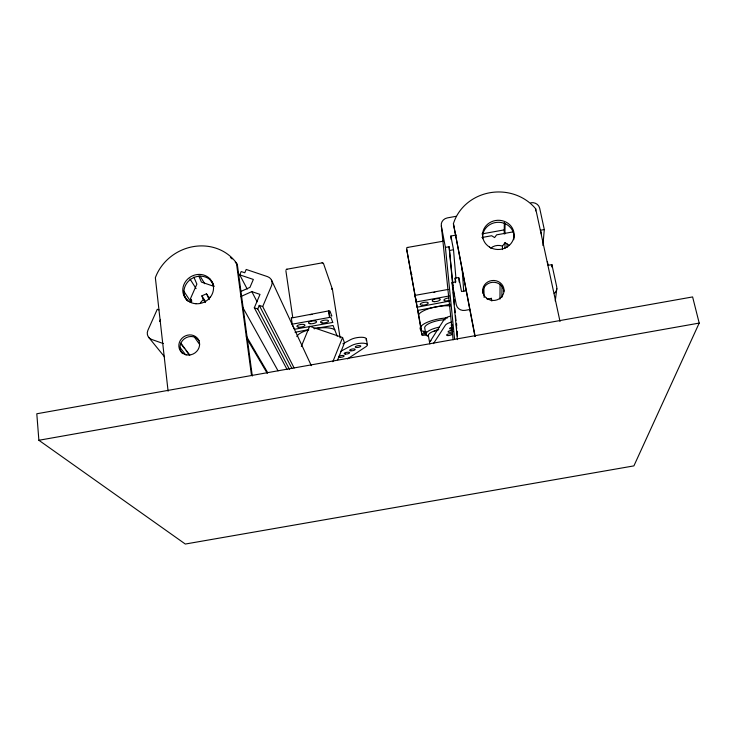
<?xml version="1.0" encoding="UTF-8"?>
<svg xmlns="http://www.w3.org/2000/svg" width="736" height="736" viewBox="0 0 736 736"><rect width="100%" height="100%" fill="white"/><g stroke="black" fill="none" stroke-linecap="round" stroke-linejoin="round"><path stroke-width="1.1" d="M499.965 299.083L500.057 284.188M501.888 297.362L502.007 285.954M502.44 249.578L502.467 246.155L505.034 242.659L509.211 245.272M504.197 233.91L504.344 222.484M504.914 233.919L505.062 223.606M504.942 248.4L505.034 242.659M507.049 247.406L507.113 243.966M535.56 210.873L535.707 208.831A46.828 43.341 -2.2 0 0 489.734 192.768A46.828 43.341 -2.2 0 0 453.404 223.726L474.95 336.472M542.901 245.493L544.309 229.558L539.672 208.196A7.535 6.909 -0.1 0 0 530.822 202.768M551.66 266.901L551.908 264.629L548.154 265.3L547.354 261.574M286.93 269.146L286.129 269.744A1.334 1.233 -22 0 1 287.003 269.21L322.101 262.872A1.334 1.242 -18.8 0 1 323.086 263.065L322.064 262.789M555.257 300.996L556.821 288.512M415.941 300.868L415.095 295.716A1.371 0.46 -10.2 0 1 416.337 295.145L448.187 289.432M417.1 307.317L416.236 302.358L416.843 301.843L449.411 295.946M337.695 359.775L344.503 342.847L342.58 337.52L309.617 326.25L301.318 346.435M332.819 361.735L342.58 337.52M289.561 369.564L257.747 308.964L259.265 305.376L262.706 306.553L294.115 367.982M262.706 306.553L271.575 285.596A7.489 6.937 -24.3 0 0 267.554 276.644L246.21 269.459L244.784 272.762L241.169 271.547L239.743 274.85L247.222 289.092M287.104 369.536L254.306 307.786L260.01 294.391L251.822 291.612L240.626 296.636M190.118 302.422L191.737 301.696L190.458 298.696L196.88 284.124L193.853 277.086M159.638 321.457L160.549 319.396M699.2 323.086L633.898 465.888L185.316 544.042L38.879 440.275L36.8 413.77L692.613 296.93L699.2 323.086L38.879 440.275M433.44 343.638L445.446 325.1A9.08 2.824 -10.6 0 1 451.794 322M291.327 318.044L328.845 310.859L329.995 311.107L331.78 315.956M294.474 329.286L332.792 322.423M296.838 336.554L298.025 334.88A20.139 6.44 -8.7 0 1 308.844 329.82M417.128 307.197L449.788 301.015M418.425 314.796L420.008 313.048A20.203 6.477 -10.4 0 1 450.386 305.928M490.664 248.29L490.949 247.995A11.38 10.589 -1.8 0 1 502.099 245.99L502.467 246.155M295.035 332.286L308.366 329.682M347.493 358.91L366.224 346.49A8.952 2.751 -9.3 0 0 363.658 343.215A8.952 2.751 -9.3 0 0 351.872 345.396L340.777 351.293M208.868 297.684L206.466 293.793L201.903 295.844L203.182 299.874A11.298 10.424 -29.4 0 0 200.054 303.554M342.875 343.813L350.916 339.489A8.933 2.788 -9.2 0 1 361.91 337.272A8.933 2.788 -9.2 0 1 366.004 339.986M240.792 291.484L249.946 287.38L253.35 279.441L239.743 274.85M331.494 289.276L331.927 288.567A1.27 1.187 -18.9 0 0 331.642 288.429M206.466 293.793L208.509 297.491A11.298 10.424 -29.4 0 1 210.432 297.307M407.707 247.406L406.842 247.931A1.334 1.242 -10.5 0 1 407.707 247.406L443.394 241.169M456.173 216.301L447.396 217.884A7.48 6.918 -6.8 0 0 441.342 225.998L453.128 339.857M451.177 239.439L450.874 236.026L456.394 235.032M481.933 233.91L504.086 229.908M481.914 237.507L491.676 235.741L494.61 237.581L496.616 234.848L512.891 231.914M454.59 339.333L445.409 247.416L449.107 246.744L453.054 285.715M544.309 229.558L540.583 230.23L541.374 233.892M449.806 250.415L453.505 249.743L450.874 236.026M455.492 282.716L455.096 278.153L458.832 277.481L461.518 291.511L465.998 290.702M457.406 339.646L452.079 282.56L455.814 281.888L455.096 278.153M332.709 322.322L331.016 317.63L329.507 317.437L292.79 324.088L292.284 324.576L294.474 329.167M450.395 304.244L417.708 310.436L421.792 334.052L425.325 333.831M487.057 299.101L491.354 298.338L491.878 300.987M469.632 309.562L465.134 310.362A7.636 7.204 -4.4 0 1 456.265 304.621L452.079 282.56M426.3 331.596L424.046 332L424.267 333.206L423.908 331.08M426.687 334.898L422.068 335.432L421.24 330.97M330.979 315.698L331.697 315.854M411.884 274.767L411.442 274.261A1.27 1.187 -10.3 0 1 411.663 274.031M425.482 331.872L423.246 331.393A20.783 6.486 -10.4 0 1 422.188 325.165A20.268 6.33 -10.4 0 1 447.46 317.934M421.323 329.443L406.612 248.869L416.236 302.358M214.139 286.424L201.425 282.09L198.83 276.055M254.306 307.786L257.747 308.964M158.958 309.865L157.283 309.286L147.89 330.308A7.581 6.955 -34 0 0 151.634 339.443L163.328 343.565M334.834 329.756L332.497 328.707A20.139 6.44 -8.7 0 0 313.941 328.679L333.049 325.487L337.244 336.223M148.663 337.346L164.56 356.85M180.099 347.539L185.628 354.816M180.532 343.27L184.672 348.781M186.052 350.621L189.502 355.212M180.89 343.243L189.824 355.166M194.387 337.042L199.658 344.494M183.558 294.602L187.993 301.254M183.724 291.051L191.314 302.524M190.458 298.696L191.719 300.61M189.971 278.944L196.07 288.595M203.541 299.662L205.372 302.57M201.903 295.844L205.556 301.65M208.113 297.611L209.309 299.561M199.962 275.88L204.728 283.71M209.76 278.926L213.836 285.826M248.179 340.86L267.278 373.4M246.266 336.021L267.637 372.572M242.558 306.986L278.033 370.815M168.093 391.175L155.351 277.693A46.506 42.67 -29 0 1 192.961 246.68A46.506 42.67 -29 0 1 236.431 263.01L237.378 264.84L252.301 376.032M259.265 305.376L291.916 368.46M251.822 291.612L257.103 301.797M271.566 280.214L311.337 365.682M323.509 263.552L332.332 289.036M551.908 264.629L556.683 286.644A7.7 7.194 4 0 1 554.236 293.443M535.707 208.831L560.022 321.485M453.404 223.726L475.18 336.481M441.342 225.998L445.409 247.416M428.288 335.266L429.861 343.924M425.877 334.392L424.718 327.943A15.52 4.848 -10.4 0 1 445.317 319.672M366.362 338.772L367.328 344.641M332.424 289.331L340.115 337.944M328.845 310.859L329.866 317.391M328.486 310.905L329.507 317.437M285.872 270.682L292.698 317.142M291.327 317.924L292.284 324.576M236.431 263.01L251.464 375.167M449.107 246.744L452.999 288.788M453.321 292.201L453.744 296.746M454.057 300.159L454.48 304.704M454.793 308.108L455.216 312.653M455.529 316.066L455.952 320.611M456.265 324.024L456.688 328.569M457.001 331.973L457.424 336.518M453.578 291.41L453.781 293.682M454.305 299.377L454.517 301.659M456.513 323.288L456.716 325.57M457.24 331.264L457.452 333.537M453.505 249.743L455.924 278.254M458.924 278.631L459.19 282.054M462.125 268.695L463.735 291.539M443.017 240.939L443.026 241.031A1.343 1.242 -7.2 0 1 443.376 241.003M483.846 287.16L484.132 297.5M491.354 298.338L491.381 300.619M449.153 300.536A4.103 1.352 -10.7 0 1 443.928 300.15A4.103 1.352 -10.7 0 1 448.859 297.933M433.808 292.532A4.103 1.371 -10.5 0 1 434.847 292.293M428.306 336.38A15.548 4.784 -10.4 0 1 439.558 327.06M452.511 328.909A2.815 0.865 -10.6 0 1 449.604 328.569A2.815 0.865 -10.6 0 1 452.235 327.198M452.41 325.708A2.834 0.883 -10.6 0 1 452.189 324.3M430.965 340.676A13.423 4.039 -10.4 0 0 430.008 341.642L444.342 319.176A9.071 2.852 -10.6 0 1 450.671 316.048M428.472 336.104A13.395 4.103 -10.4 0 1 437.966 329.802M452.962 331.55A2.797 0.856 -10.5 0 1 449.162 332.332A2.797 0.856 -10.5 0 1 448.583 331.237A2.797 0.856 -10.5 0 1 452.336 330.381M434.001 331.66A8.206 2.521 -10.4 0 1 438.766 329.608M309.966 314.75A4.094 1.362 -8.6 0 1 312.055 314.373M482.696 238.639A15.723 14.564 -2.2 0 1 498.98 222.29A15.723 14.564 -2.2 0 1 513.719 239.688M482.816 293.14A10.626 9.973 -1.3 0 1 492.43 282.302A10.626 9.973 -1.3 0 1 503.967 291.281M230.423 257.444A46.331 42.541 -29.1 0 1 232.134 258.934M235.281 262.182A46.331 42.541 -29.1 0 1 237.378 264.84M186.926 300.362A15.622 14.334 -29 0 1 191.351 278.852A15.622 14.334 -29 0 1 213.072 283.553M182.537 353.62A10.58 9.789 -33.1 0 1 184.258 338.854A10.58 9.789 -33.1 0 1 199.198 340.731M434.369 301.677A4.112 1.352 -10.5 0 0 440.294 299.423A4.112 1.352 -10.5 0 0 434.065 299.35A4.112 1.352 -10.5 0 0 434.369 301.677M422.372 305.201A4.094 1.352 -10.3 0 0 428.242 302.956A4.094 1.352 -10.3 0 0 422.004 302.892A4.094 1.352 -10.3 0 0 422.372 305.201M447.81 335.588A2.778 0.846 -10.5 0 0 452.042 334.208A2.778 0.846 -10.5 0 0 448.068 334.061A2.778 0.846 -10.5 0 0 447.81 335.588M322.046 322.948A4.085 1.343 -8.8 0 0 328.541 321.172A4.085 1.343 -8.8 0 0 323.012 320.491A4.085 1.343 -8.8 0 0 322.046 322.948M310.058 323.739A4.103 1.352 -8.6 0 0 316.554 321.954A4.103 1.352 -8.6 0 0 310.969 321.273A4.103 1.352 -8.6 0 0 310.058 323.739M298.485 327.18A4.085 1.343 -8.4 0 0 304.943 325.404A4.085 1.343 -8.4 0 0 299.34 324.742A4.085 1.343 -8.4 0 0 298.485 327.18M350.86 350.805A2.778 0.846 -9.2 0 0 355.175 349.545A2.778 0.846 -9.2 0 0 351.284 349.25A2.778 0.846 -9.2 0 0 350.86 350.805M356.426 347.502A2.797 0.856 -9.2 0 0 360.778 346.242A2.797 0.856 -9.2 0 0 356.877 345.938A2.797 0.856 -9.2 0 0 356.426 347.502M339.885 357.291A2.751 0.828 -9 0 0 344.154 356.058A2.751 0.828 -9 0 0 340.28 355.782A2.751 0.828 -9 0 0 339.885 357.291M345.34 354.062A2.769 0.837 -9.1 0 0 349.637 352.82A2.769 0.837 -9.1 0 0 345.754 352.535A2.769 0.837 -9.1 0 0 345.34 354.062M486.57 298.19A10.663 10.01 -1.4 0 0 503.893 292.118A10.663 10.01 -1.4 0 0 489.679 281.088A10.663 10.01 -1.4 0 0 486.57 298.19M489.477 247.038A15.787 14.61 -2.2 0 0 514.068 235.842A15.787 14.61 -2.2 0 0 491.427 221.784A15.787 14.61 -2.2 0 0 489.477 247.038M186.742 354.89A10.617 9.826 -33.1 0 0 199.189 341.486A10.617 9.826 -33.1 0 0 181.709 338.542A10.617 9.826 -33.1 0 0 186.742 354.89M195.978 303.747A15.677 14.38 -29 0 0 212.437 282.642A15.677 14.38 -29 0 0 186.061 280.876A15.677 14.38 -29 0 0 195.978 303.747"/></g></svg>
